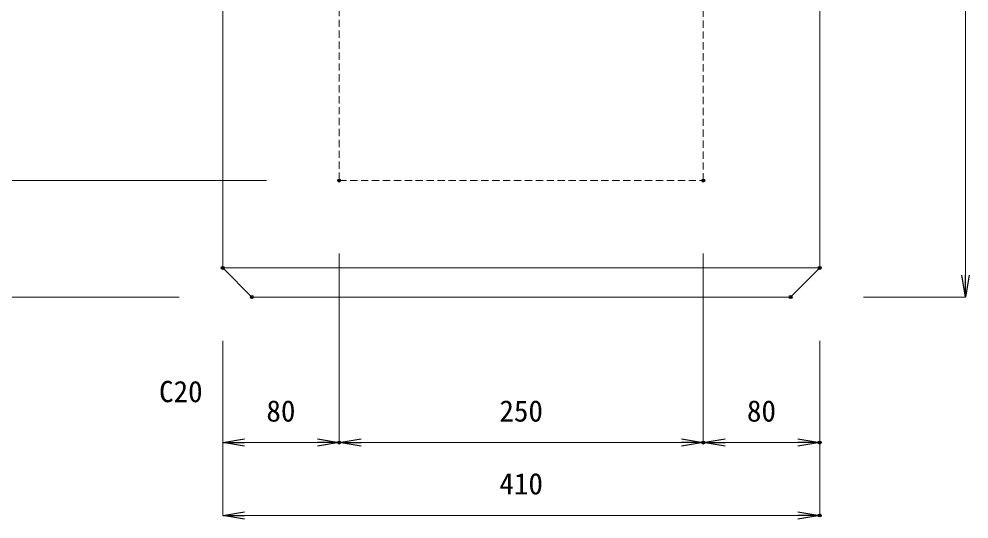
# Model space of a CAD drawing. Units: millimetres, scale not verified. Extents: x -1945 to 1945, y -1336 to 1504.
# Drawn here: x -1562 to -909, y -269 to 74 of the extents above; entities that cross this region are included whole.
import ezdxf
from ezdxf.enums import TextEntityAlignment as Align

# ---------------------------------------------------------------- set-up
doc = ezdxf.new("R2010")
doc.units = ezdxf.units.MM
doc.header["$LTSCALE"] = 10
doc.header["$PDMODE"] = 32
doc.header["$PDSIZE"] = 2
doc.linetypes.add('USER1', pattern=[0.75, 0.5, -0.25])
doc.layers.add('0-0_0', color=7, linetype='Continuous')
doc.layers.add('0-2_DEFPOINTS', color=7, linetype='Continuous')
doc.layers.add('0-3_KIJUN', color=7, linetype='USER1', lineweight=18)
doc.layers.add('0-5_SUNPO_S10', color=3, linetype='Continuous', lineweight=18)
doc.styles.add('ＭＳ ゴシック', font='')
doc.styles.get('ＭＳ ゴシック').set_extended_font_data('MS Gothic')

# ---------------------------------------------------------------- blocks, each defined once
blk = doc.blocks.new('_OPEN')
at = {"layer": '0-0_0'}
blk.add_line((0, 0), (-1, 0), dxfattribs=at)
blk.add_lwpolyline([(-1, 0.1667), (0, 0), (-1, -0.1667)], dxfattribs=at)
blk = doc.blocks.new('D6')
at = {"layer": '0-2_DEFPOINTS'}
for p in [(603.34, 1383.08), (373.34, 1303.08), (543.34, 1303.08)]:
    blk.add_point(p, dxfattribs=at)
at = {"layer": '0-5_SUNPO_S10'}
for p, q in [((553.34, 1383.08), (373.34, 1383.08)), ((373.34, 1368.08), (373.34, 1318.08)), ((493.34, 1303.08), (373.34, 1303.08))]:
    blk.add_line(p, q, dxfattribs=at)
at = {"layer": '0-5_SUNPO_S10', "xscale": 15, "yscale": 15}
for p, rotation in [((373.34, 1383.08), 90), ((373.34, 1303.08), 270)]:
    blk.add_blockref('_OPEN', p, dxfattribs=dict(at, rotation=rotation))
at = {"layer": '0-5_SUNPO_S10', "color": 7, "style": 'ＭＳ ゴシック'}
blk.add_text('80', height=14.66, rotation=90, dxfattribs=at).set_placement((363.34, 1333.08), align=Align.BOTTOM_LEFT)
blk = doc.blocks.new('D7')
at = {"layer": '0-2_DEFPOINTS'}
for p in [(549.23, 1896.08), (323.34, 1303.08), (543.34, 1303.08)]:
    blk.add_point(p, dxfattribs=at)
at = {"layer": '0-5_SUNPO_S10'}
for p, q in [((499.23, 1896.08), (323.34, 1896.08)), ((323.34, 1881.08), (323.34, 1318.08)), ((493.34, 1303.08), (323.34, 1303.08))]:
    blk.add_line(p, q, dxfattribs=at)
at = {"layer": '0-5_SUNPO_S10', "xscale": 15, "yscale": 15}
for p, rotation in [((323.34, 1896.08), 90), ((323.34, 1303.08), 270)]:
    blk.add_blockref('_OPEN', p, dxfattribs=dict(at, rotation=rotation))
at = {"layer": '0-5_SUNPO_S10', "color": 7, "style": 'ＭＳ ゴシック'}
blk.add_text('593', height=14.66, rotation=90, dxfattribs=at).set_placement((313.34, 1584.58), align=Align.BOTTOM_LEFT)
blk = doc.blocks.new('D8')
at = {"layer": '0-2_DEFPOINTS'}
for p in [(603.34, 1383.08), (523.34, 1323.08), (603.34, 1203.08)]:
    blk.add_point(p, dxfattribs=at)
at = {"layer": '0-5_SUNPO_S10'}
for p, q in [((603.34, 1333.08), (603.34, 1203.08)), ((523.34, 1273.08), (523.34, 1203.08)), ((538.34, 1203.08), (588.34, 1203.08))]:
    blk.add_line(p, q, dxfattribs=at)
at = {"layer": '0-5_SUNPO_S10', "xscale": 15, "yscale": 15, "rotation": 180}
blk.add_blockref('_OPEN', (523.34, 1203.08), dxfattribs=at)
at = {"layer": '0-5_SUNPO_S10', "xscale": 15, "yscale": 15}
blk.add_blockref('_OPEN', (603.34, 1203.08), dxfattribs=at)
at = {"layer": '0-5_SUNPO_S10', "color": 7, "style": 'ＭＳ ゴシック'}
blk.add_text('80', height=14.66, dxfattribs=at).set_placement((553.34, 1213.08), align=Align.BOTTOM_LEFT)
blk = doc.blocks.new('D9')
at = {"layer": '0-2_DEFPOINTS'}
for p in [(603.34, 1383.08), (853.34, 1383.08), (853.34, 1203.08)]:
    blk.add_point(p, dxfattribs=at)
at = {"layer": '0-5_SUNPO_S10'}
for p, q in [((603.34, 1333.08), (603.34, 1203.08)), ((853.34, 1333.08), (853.34, 1203.08)), ((618.34, 1203.08), (838.34, 1203.08))]:
    blk.add_line(p, q, dxfattribs=at)
at = {"layer": '0-5_SUNPO_S10', "xscale": 15, "yscale": 15, "rotation": 180}
blk.add_blockref('_OPEN', (603.34, 1203.08), dxfattribs=at)
at = {"layer": '0-5_SUNPO_S10', "xscale": 15, "yscale": 15}
blk.add_blockref('_OPEN', (853.34, 1203.08), dxfattribs=at)
at = {"layer": '0-5_SUNPO_S10', "color": 7, "style": 'ＭＳ ゴシック'}
blk.add_text('250', height=14.66, dxfattribs=at).set_placement((713.34, 1213.08), align=Align.BOTTOM_LEFT)
blk = doc.blocks.new('D10')
at = {"layer": '0-2_DEFPOINTS'}
for p in [(853.34, 1383.08), (933.34, 1323.08), (933.34, 1203.08)]:
    blk.add_point(p, dxfattribs=at)
at = {"layer": '0-5_SUNPO_S10'}
for p, q in [((853.34, 1333.08), (853.34, 1203.08)), ((933.34, 1273.08), (933.34, 1203.08)), ((868.34, 1203.08), (918.34, 1203.08))]:
    blk.add_line(p, q, dxfattribs=at)
at = {"layer": '0-5_SUNPO_S10', "xscale": 15, "yscale": 15, "rotation": 180}
blk.add_blockref('_OPEN', (853.34, 1203.08), dxfattribs=at)
at = {"layer": '0-5_SUNPO_S10', "xscale": 15, "yscale": 15}
blk.add_blockref('_OPEN', (933.34, 1203.08), dxfattribs=at)
at = {"layer": '0-5_SUNPO_S10', "color": 7, "style": 'ＭＳ ゴシック'}
blk.add_text('80', height=14.66, dxfattribs=at).set_placement((883.34, 1213.08), align=Align.BOTTOM_LEFT)
blk = doc.blocks.new('D11')
at = {"layer": '0-2_DEFPOINTS'}
for p in [(523.34, 1323.08), (933.34, 1323.08), (933.34, 1153.08)]:
    blk.add_point(p, dxfattribs=at)
at = {"layer": '0-5_SUNPO_S10'}
for p, q in [((523.34, 1273.08), (523.34, 1153.08)), ((933.34, 1273.08), (933.34, 1153.08)), ((538.34, 1153.08), (918.34, 1153.08))]:
    blk.add_line(p, q, dxfattribs=at)
at = {"layer": '0-5_SUNPO_S10', "xscale": 15, "yscale": 15, "rotation": 180}
blk.add_blockref('_OPEN', (523.34, 1153.08), dxfattribs=at)
at = {"layer": '0-5_SUNPO_S10', "xscale": 15, "yscale": 15}
blk.add_blockref('_OPEN', (933.34, 1153.08), dxfattribs=at)
at = {"layer": '0-5_SUNPO_S10', "color": 7, "style": 'ＭＳ ゴシック'}
blk.add_text('410', height=14.66, dxfattribs=at).set_placement((713.34, 1163.08), align=Align.BOTTOM_LEFT)
blk = doc.blocks.new('D24')
at = {"layer": '0-2_DEFPOINTS'}
for p in [(908.34, 1833.98), (1033.34, 1833.98), (913.34, 1303.08)]:
    blk.add_point(p, dxfattribs=at)
at = {"layer": '0-5_SUNPO_S10'}
for p, q in [((958.34, 1833.98), (1033.34, 1833.98)), ((1033.34, 1318.08), (1033.34, 1818.98)), ((963.34, 1303.08), (1033.34, 1303.08))]:
    blk.add_line(p, q, dxfattribs=at)
at = {"layer": '0-5_SUNPO_S10', "xscale": 15, "yscale": 15}
for p, rotation in [((1033.34, 1833.98), 90), ((1033.34, 1303.08), 270)]:
    blk.add_blockref('_OPEN', p, dxfattribs=dict(at, rotation=rotation))
at = {"layer": '0-5_SUNPO_S10', "color": 7, "style": 'ＭＳ ゴシック'}
blk.add_text('531', height=14.66, rotation=90, dxfattribs=at).set_placement((1023.34, 1553.53), align=Align.BOTTOM_LEFT)
blk = doc.blocks.new('D27')
at = {"layer": '0-2_DEFPOINTS'}
for p in [(728.34, 1528.08), (373.34, 1383.08), (603.34, 1383.08)]:
    blk.add_point(p, dxfattribs=at)
at = {"layer": '0-5_SUNPO_S10'}
for p, q in [((678.34, 1528.08), (373.34, 1528.08)), ((373.34, 1513.08), (373.34, 1398.08)), ((553.34, 1383.08), (373.34, 1383.08))]:
    blk.add_line(p, q, dxfattribs=at)
at = {"layer": '0-5_SUNPO_S10', "xscale": 15, "yscale": 15}
for p, rotation in [((373.34, 1528.08), 90), ((373.34, 1383.08), 270)]:
    blk.add_blockref('_OPEN', p, dxfattribs=dict(at, rotation=rotation))
at = {"layer": '0-5_SUNPO_S10', "color": 7, "style": 'ＭＳ ゴシック'}
blk.add_text('145', height=14.66, rotation=90, dxfattribs=at).set_placement((363.34, 1440.58), align=Align.BOTTOM_LEFT)

msp = doc.modelspace()

# ---------------------------------------------------------------- linework, layer by layer
at = {"layer": '0-3_KIJUN', "linetype": 'Continuous'}
msp.add_line((-1421.66, -96.92), (-1011.66, -96.92), dxfattribs=at)
for points in [[(-1401.66, -116.92), (-1421.66, -96.92), (-1421.66, 311.08), (-1396.66, 336.08), (-1341.66, 336.08), (-1336.66, 228.08)], [(-1096.66, 228.08), (-1091.66, 336.08), (-1036.66, 336.08), (-1011.66, 311.08), (-1011.66, -96.92), (-1031.66, -116.92), (-1401.66, -116.92)]]:
    msp.add_lwpolyline(points, dxfattribs=at)
at = {"layer": '0-3_KIJUN'}
msp.add_lwpolyline([(-1341.66, 336.08), (-1341.66, -36.92), (-1091.66, -36.92), (-1091.66, 336.08)], dxfattribs=at)

# ---------------------------------------------------------------- block references
at = {"layer": '0-5_SUNPO_S10'}
for name in ['D7', 'D24', 'D27', 'D6', 'D8', 'D9', 'D10', 'D11']:
    msp.add_blockref(name, (-1945, -1420), dxfattribs=at)

# ---------------------------------------------------------------- texts
at = {"layer": '0-5_SUNPO_S10', "color": 7, "style": 'ＭＳ ゴシック'}
msp.add_text('C20', height=14.66, dxfattribs=at).set_placement((-1465.36, -193.57), align=Align.BOTTOM_LEFT)

doc.saveas('drawing.dxf')
